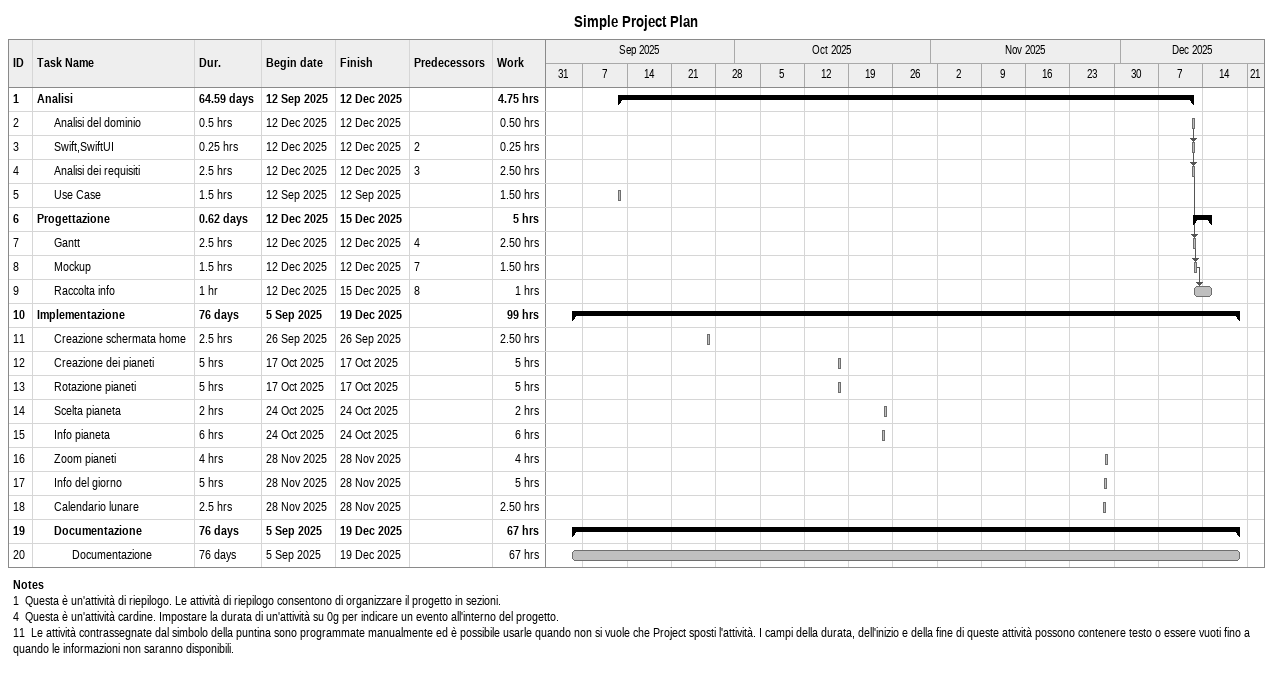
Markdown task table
Simple Project Plan

| ID | Level | Task | Duration | Start | Finish | Predecessors | Work (h) |
|---|---|---|---|---|---|---|---|
| 1 | 1 | **Analisi** | 64.59d | 2025-09-12 | 2025-12-12 |  | 4.75 |
| 2 | 2 | Analisi del dominio | 0.5h | 2025-12-12 | 2025-12-12 |  | 0.50 |
| 3 | 2 | Swift,SwiftUI | 0.25h | 2025-12-12 | 2025-12-12 | 2 | 0.25 |
| 4 | 2 | Analisi dei requisiti | 2.5h | 2025-12-12 | 2025-12-12 | 3 | 2.50 |
| 5 | 2 | Use Case | 1.5h | 2025-09-12 | 2025-09-12 |  | 1.50 |
| 6 | 1 | **Progettazione** | 0.62d | 2025-12-12 | 2025-12-15 |  | 5 |
| 7 | 2 | Gantt | 2.5h | 2025-12-12 | 2025-12-12 | 4 | 2.50 |
| 8 | 2 | Mockup | 1.5h | 2025-12-12 | 2025-12-12 | 7 | 1.50 |
| 9 | 2 | Raccolta info | 1h | 2025-12-12 | 2025-12-15 | 8 | 1 |
| 10 | 1 | **Implementazione** | 76d | 2025-09-05 | 2025-12-19 |  | 99 |
| 11 | 2 | Creazione schermata home | 2.5h | 2025-09-26 | 2025-09-26 |  | 2.50 |
| 12 | 2 | Creazione dei pianeti | 5h | 2025-10-17 | 2025-10-17 |  | 5 |
| 13 | 2 | Rotazione pianeti | 5h | 2025-10-17 | 2025-10-17 |  | 5 |
| 14 | 2 | Scelta pianeta | 2h | 2025-10-24 | 2025-10-24 |  | 2 |
| 15 | 2 | Info pianeta | 6h | 2025-10-24 | 2025-10-24 |  | 6 |
| 16 | 2 | Zoom pianeti | 4h | 2025-11-28 | 2025-11-28 |  | 4 |
| 17 | 2 | Info del giorno | 5h | 2025-11-28 | 2025-11-28 |  | 5 |
| 18 | 2 | Calendario lunare | 2.5h | 2025-11-28 | 2025-11-28 |  | 2.50 |
| 19 | 2 | **Documentazione** | 76d | 2025-09-05 | 2025-12-19 |  | 67 |
| 20 | 3 | Documentazione | 76d | 2025-09-05 | 2025-12-19 |  | 67 |

Notes
- 1: Questa è un'attività di riepilogo. Le attività di riepilogo consentono di organizzare il progetto in sezioni.
- 4: Questa è un'attività cardine. Impostare la durata di un'attività su 0g per indicare un evento all'interno del progetto.
- 11: Le attività contrassegnate dal simbolo della puntina sono programmate manualmente ed è possibile usarle quando non si vuole che Project sposti l'attività. I campi della durata, dell'inizio e della fine di queste attività possono contenere testo o essere vuoti fino a quando le informazioni non saranno disponibili.
